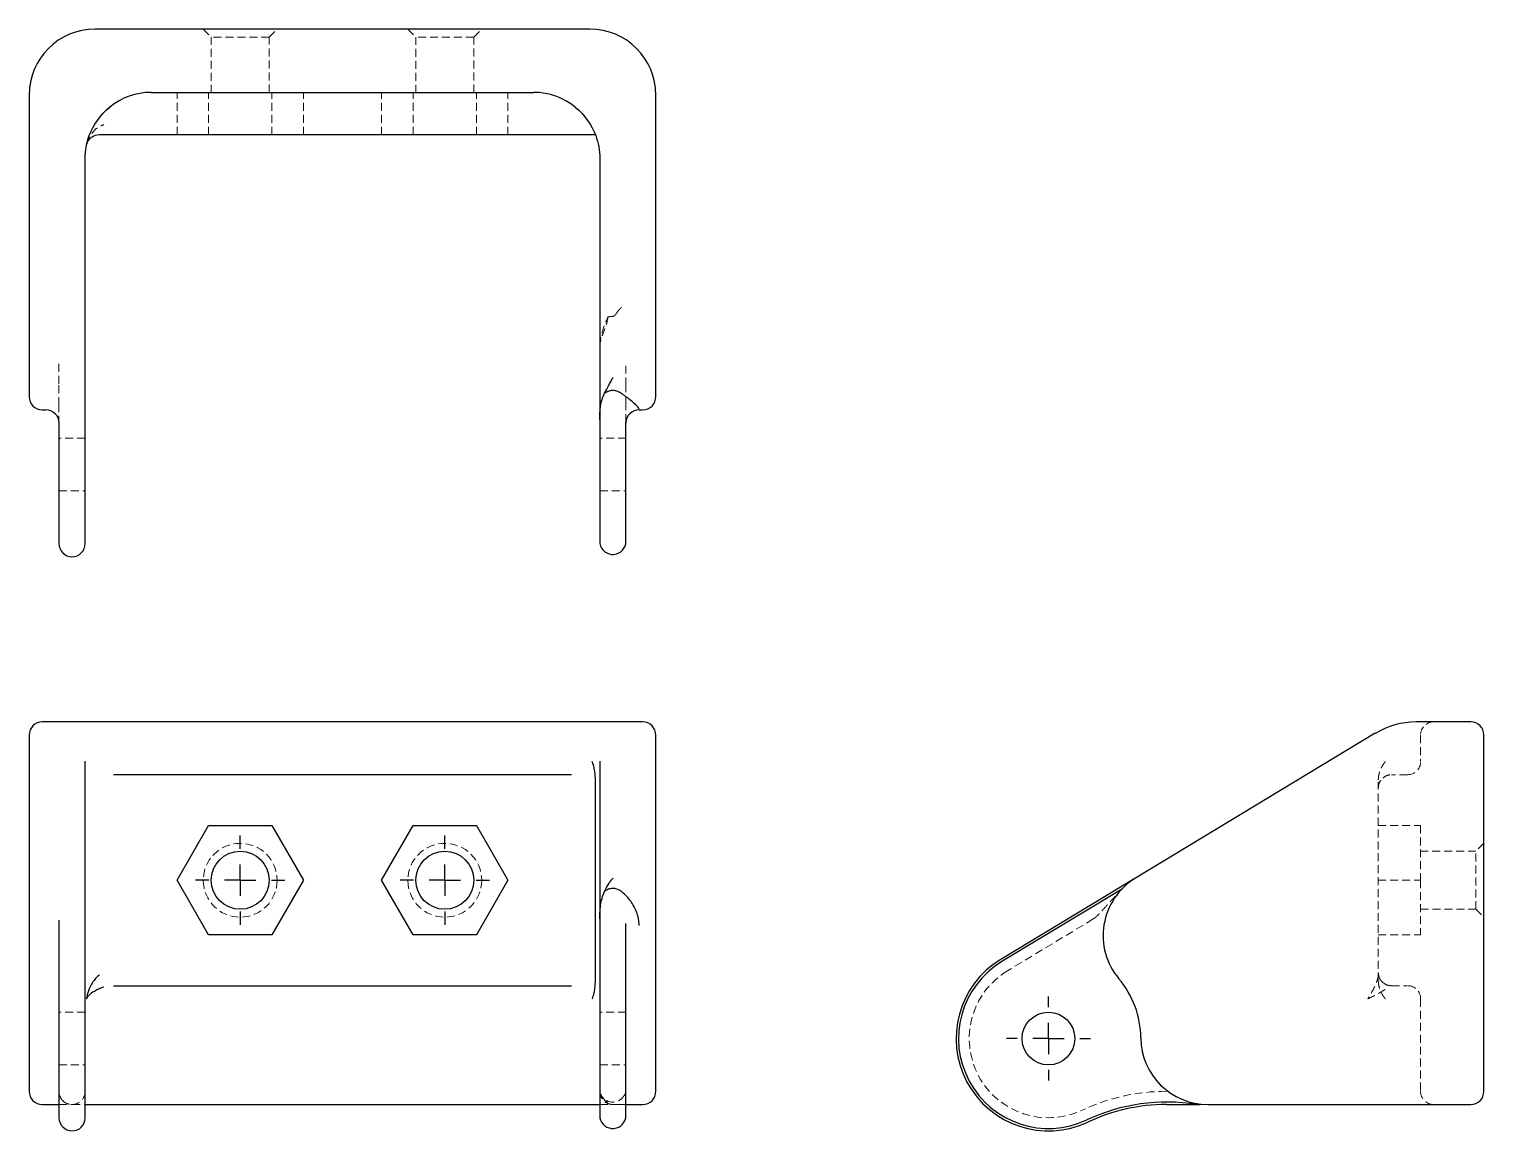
# Model space of a CAD drawing. Header units: millimetres. Extents: x 33 to 265, y 24 to 200.
import ezdxf

# ---------------------------------------------------------------- set-up
doc = ezdxf.new("R2010")
doc.units = ezdxf.units.MM
doc.linetypes.add('HIDDEN', pattern=[1.905, 1.27, -0.635])
doc.layers.add('10', color=7, linetype='Continuous')

# ---------------------------------------------------------------- blocks, each defined once
blk = doc.blocks.new('SW_CENTERMARKSYMBOL_0')
at = {"layer": '10', "color": 0}
for p, q in [((0, 5), (0, 7.13)), ((0, 0), (0, 2.5)), ((-5, 0), (-7.13, 0)), ((0, 0), (-2.5, 0)), ((0, 0), (0, -2.5)), ((0, 0), (2.5, 0)), ((5, 0), (7.13, 0)), ((0, -5), (0, -7.13))]:
    blk.add_line(p, q, dxfattribs=at)
blk = doc.blocks.new('SW_CENTERMARKSYMBOL_1')
at = {"layer": '10', "color": 0}
for p, q in [((0, 5), (0, 7.13)), ((0, 0), (0, 2.5)), ((-5, 0), (-7.13, 0)), ((0, 0), (-2.5, 0)), ((0, 0), (0, -2.5)), ((0, 0), (2.5, 0)), ((5, 0), (7.13, 0)), ((0, -5), (0, -7.13))]:
    blk.add_line(p, q, dxfattribs=at)
blk = doc.blocks.new('SW_CENTERMARKSYMBOL_2')
at = {"layer": '10', "color": 0}
for p, q in [((0, 5), (0, 6.71)), ((0, 0), (0, 2.5)), ((-5, 0), (-6.71, 0)), ((0, 0), (-2.5, 0)), ((0, 0), (0, -2.5)), ((0, 0), (2.5, 0)), ((5, 0), (6.71, 0)), ((0, -5), (0, -6.71))]:
    blk.add_line(p, q, dxfattribs=at)

msp = doc.modelspace()

# ---------------------------------------------------------------- linework, layer by layer
at = {"color": 7, "linetype": 'Continuous', "lineweight": 25}
for p, q in [((122.47, 200.11), (43.53, 200.11)), ((33, 189.58), (33, 189.31)), ((33, 189.31), (33, 183.87)), ((52.47, 190), (113.53, 190)), ((133, 189.31), (133, 189.58)), ((133, 183.87), (133, 189.31)), ((33, 183.87), (33, 145.59)), ((133, 145.59), (133, 183.87)), ((46.46, 183.26), (119.54, 183.26)), ((41.95, 124.1), (41.95, 179.47)), ((124.05, 179.47), (124.05, 137.79)), ((33, 145.59), (33, 141.45)), ((133, 141.45), (133, 145.59)), ((35.11, 139.34), (35.67, 139.34)), ((130.33, 139.34), (130.89, 139.34)), ((37.77, 137.47), (37.77, 124.1)), ((124.05, 137.79), (124.05, 124.1)), ((128.23, 124.3), (128.23, 137.38)), ((37.77, 124.1), (37.77, 118)), ((41.95, 118), (41.95, 124.1)), ((124.05, 124.1), (124.05, 118)), ((128.23, 118.39), (128.23, 124.3)), ((44.55, 89.55), (35.11, 89.55)), ((52.47, 89.55), (44.55, 89.55)), ((113.53, 89.55), (52.47, 89.55)), ((121.45, 89.55), (113.53, 89.55)), ((130.89, 89.55), (121.45, 89.55)), ((254.58, 89.55), (254.31, 89.55)), ((263, 89.55), (254.58, 89.55)), ((33, 87.44), (33, 85.92)), ((33, 85.92), (33, 62.81)), ((133, 85.92), (133, 87.44)), ((133, 62.81), (133, 85.92)), ((247.78, 87.73), (209.51, 64.61)), ((265.11, 30.6), (265.11, 87.44)), ((41.95, 49.83), (41.95, 83.27)), ((124.05, 83.27), (124.05, 58.1)), ((119.54, 81.12), (46.46, 81.12)), ((123.35, 48.26), (123.35, 80.31)), ((56.6, 64.28), (61.64, 73.02)), ((61.64, 73.02), (71.73, 73.02)), ((71.73, 73.02), (76.77, 64.28)), ((89.23, 64.28), (94.27, 73.02)), ((94.27, 73.02), (104.36, 73.02)), ((104.36, 73.02), (109.4, 64.28)), ((33, 62.81), (33, 49.91)), ((61.64, 55.55), (56.6, 64.28)), ((76.77, 64.28), (71.73, 55.55)), ((94.27, 55.55), (89.23, 64.28)), ((109.4, 64.28), (104.36, 55.55)), ((133, 49.91), (133, 62.81)), ((209.43, 64.57), (188.01, 51.63)), ((209.51, 64.61), (209.43, 64.57)), ((207.02, 62.66), (188.21, 51.3)), ((124.05, 58.1), (124.05, 49.83)), ((37.77, 57.91), (37.77, 49.83)), ((128.23, 49.5), (128.23, 57.4)), ((71.73, 55.55), (61.64, 55.55)), ((104.36, 55.55), (94.27, 55.55)), ((33, 49.91), (33, 39.13)), ((37.77, 49.83), (37.77, 26.39)), ((41.95, 26.39), (41.95, 49.83)), ((124.05, 49.83), (124.05, 26.39)), ((128.23, 26.78), (128.23, 49.5)), ((133, 39.13), (133, 49.91)), ((46.46, 47.44), (119.54, 47.44)), ((33, 39.13), (33, 30.6)), ((133, 30.6), (133, 39.13)), ((35.11, 28.49), (37.77, 28.49)), ((41.95, 28.49), (52.47, 28.49)), ((52.47, 28.49), (113.53, 28.49)), ((113.53, 28.49), (124.05, 28.49)), ((128.23, 28.49), (130.89, 28.49)), ((214.46, 28.49), (219.25, 28.49)), ((221.06, 28.49), (254.58, 28.49)), ((254.58, 28.49), (263, 28.49))]:
    msp.add_line(p, q, dxfattribs=at)
at = {"color": 7, "linetype": 'HIDDEN', "lineweight": 18}
for p, q in [((60.79, 200.11), (62.05, 198.84)), ((71.32, 198.84), (72.58, 200.11)), ((93.42, 200.11), (94.68, 198.84)), ((103.95, 198.84), (105.21, 200.11)), ((71.32, 198.84), (62.05, 198.84)), ((62.05, 198.84), (62.05, 190)), ((71.32, 190), (71.32, 198.84)), ((103.95, 198.84), (94.68, 198.84)), ((94.68, 198.84), (94.68, 190)), ((103.95, 190), (103.95, 198.84)), ((56.6, 190), (61.64, 190)), ((56.6, 183.26), (56.6, 190)), ((61.64, 183.26), (61.64, 190)), ((61.64, 190), (71.73, 190)), ((71.73, 183.26), (71.73, 190)), ((71.73, 190), (76.77, 190)), ((76.77, 183.26), (76.77, 190)), ((89.23, 190), (94.27, 190)), ((89.23, 183.26), (89.23, 190)), ((94.27, 190), (104.36, 190)), ((94.27, 183.26), (94.27, 190)), ((104.36, 190), (109.4, 190)), ((104.36, 183.26), (104.36, 190)), ((109.4, 183.26), (109.4, 190)), ((122.69, 184.66), (122.84, 184.39)), ((37.77, 146.68), (37.77, 143.26)), ((128.23, 143.26), (128.23, 146.36)), ((37.77, 143.26), (37.77, 140.27)), ((128.23, 140.27), (128.23, 143.26)), ((37.77, 140.27), (37.77, 137.47)), ((128.23, 137.38), (128.23, 140.27)), ((41.95, 134.84), (37.77, 134.84)), ((128.23, 134.84), (124.05, 134.84)), ((37.77, 126.42), (41.95, 126.42)), ((124.05, 126.42), (128.23, 126.42)), ((255, 87.44), (255, 83.23)), ((248.26, 48.26), (248.26, 80.31)), ((248.26, 79.02), (248.41, 79.78)), ((252.9, 81.12), (250.37, 81.12)), ((248.26, 73.02), (255, 73.02)), ((255, 73.02), (255, 64.28)), ((265.11, 70.18), (263.84, 68.91)), ((263.84, 68.91), (255, 68.91)), ((263.84, 59.65), (263.84, 68.91)), ((248.26, 64.28), (255, 64.28)), ((255, 64.28), (255, 55.55)), ((202.79, 58.1), (189.1, 49.83)), ((255, 59.65), (263.84, 59.65)), ((263.84, 59.65), (265.11, 58.39)), ((248.26, 55.55), (255, 55.55)), ((248.41, 48.79), (248.26, 49.55)), ((250.37, 47.44), (252.9, 47.44)), ((255, 45.34), (255, 30.6)), ((41.95, 43.23), (37.77, 43.23)), ((128.23, 43.23), (124.05, 43.23)), ((37.77, 34.81), (41.95, 34.81)), ((124.05, 34.81), (128.23, 34.81)), ((37.77, 28.49), (39.83, 28.49)), ((39.86, 28.49), (41.95, 28.49)), ((124.05, 28.49), (126.16, 28.49)), ((127.9, 28.49), (128.23, 28.49)), ((221.06, 28.49), (219.75, 28.49))]:
    msp.add_line(p, q, dxfattribs=at)
at = {"color": 7, "linetype": 'HIDDEN', "lineweight": 18, "flags": 128}
for points in [[(45.51, 187.37), (45.82, 187.63), (45.87, 187.67)], [(120.13, 187.67), (120.78, 187.11), (121.35, 186.52)], [(42.16, 181.58), (42.47, 182.74), (42.77, 183.55)]]:
    msp.add_lwpolyline(points, dxfattribs=at)
at = {"color": 7, "linetype": 'HIDDEN', "lineweight": 18}
for centre in [(66.68, 64.28), (99.32, 64.28)]:
    msp.add_circle(centre, 5.89, dxfattribs=at)
at = {"color": 7, "linetype": 'Continuous', "lineweight": 25}
for centre, radius in [((66.68, 64.28), 4.63), ((99.32, 64.28), 4.63), ((195.63, 39.02), 4.21)]:
    msp.add_circle(centre, radius, dxfattribs=at)
for centre, radius, start, end in [((43.53, 189.58), 10.53, 90, 180), ((122.47, 189.58), 10.53, 0, 90), ((52.47, 179.47), 10.53, 90, 128.874), ((113.53, 179.47), 10.53, 51.126, 90), ((35.11, 141.45), 2.11, 180, 270), ((35.67, 137.24), 2.11, 0, 90), ((130.33, 137.24), 2.11, 90, 180), ((130.89, 141.45), 2.11, 270, 0), ((126.12, 118.39), 2.11, 190.6421, 0), ((39.88, 118), 2.11, 180, 269.0145), ((39.84, 118), 2.11, 270, 0), ((35.11, 87.44), 2.11, 90, 180), ((130.89, 87.44), 2.11, 0, 90), ((254.31, 76.91), 12.63, 90, 121.128), ((263, 87.44), 2.11, 0, 90), ((215.04, 55.46), 10.69, 121.128, 220.2734), ((195.63, 39.02), 14.74, 121.128, 295.2088), ((195.63, 39.02), 14.35, 121.128, 295.2088), ((195.63, 39.02), 14.74, 0.3794, 40.2734), ((221.06, 39.19), 10.69, 180.3794, 270), ((35.11, 30.6), 2.11, 180, 270), ((130.89, 30.6), 2.11, 270, 0), ((263, 30.6), 2.11, 270, 0), ((214.46, -0.98), 29.86, 80.7469, 115.2088), ((214.46, -0.98), 29.47, 90, 115.2088), ((39.88, 26.39), 2.11, 180, 269.0145), ((39.84, 26.39), 2.11, 270, 0), ((126.12, 26.78), 2.11, 190.6421, 0)]:
    msp.add_arc(centre, radius, start, end, dxfattribs=at)
at = {"color": 7, "linetype": 'HIDDEN', "lineweight": 18}
for centre, radius, start, end in [((52.47, 179.47), 10.53, 132.5336, 143.5695), ((257.11, 87.44), 2.11, 90, 180), ((252.9, 83.23), 2.11, 270, 0), ((195.63, 39.02), 12.63, 121.128, 295.2088), ((252.9, 45.34), 2.11, 0, 90), ((39.84, 30.6), 2.11, 270, 0), ((126.12, 30.99), 2.11, 190.6421, 319.0779), ((214.46, -0.98), 31.58, 90, 115.2088), ((257.11, 30.6), 2.11, 180, 270), ((39.88, 30.6), 2.11, 214.3677, 269.0145)]:
    msp.add_arc(centre, radius, start, end, dxfattribs=at)
at = {"color": 7, "linetype": 'Continuous', "lineweight": 25}
for points in [[(42.6, 183.13), (43.2, 184.73), (44.35, 186.44), (45.87, 187.67)], [(120.13, 187.67), (121.65, 186.44), (122.8, 184.73), (123.4, 183.13)], [(41.95, 179.47), (41.95, 180.72), (42.17, 181.97), (42.6, 183.13)], [(44.22, 183.26), (44.94, 183.26), (45.7, 183.26), (46.46, 183.26)], [(123.4, 183.13), (123.83, 181.97), (124.05, 180.72), (124.05, 179.47)]]:
    msp.add_open_spline(points, degree=3, dxfattribs=at)
at = {"color": 7, "linetype": 'HIDDEN', "lineweight": 18}
for points, knots in [([(42.21, 181.72), (42.32, 182.1), (42.51, 182.77), (43.15, 183.7), (43.91, 184.45), (44.62, 184.74), (44.92, 184.87)], [0, 0, 0, 0, 0.27617, 0.491528, 0.783208, 1, 1, 1, 1]), ([(126.69, 154.74), (126.72, 154.78), (126.78, 154.87), (126.87, 154.99), (126.97, 155.12), (127.1, 155.27), (127.3, 155.49), (127.56, 155.75), (127.79, 155.95), (127.9, 156.06)], [0, 0, 0, 0, 0.090087, 0.172809, 0.248842, 0.373798, 0.499211, 0.732535, 1, 1, 1, 1]), ([(125.34, 154.18), (125.32, 153.76), (125.21, 153.36), (124.96, 152.58), (124.81, 152.2), (124.54, 151.46), (124.41, 151.1), (124.19, 150.39), (124.1, 150.04), (124.05, 149.69)], [0, 0, 0, 0, 0.25, 0.25, 0.5, 0.5, 0.75, 0.75, 1, 1, 1, 1]), ([(124.05, 149.69), (124.05, 150.04), (124.1, 150.4), (124.25, 151.13), (124.35, 151.5), (124.71, 152.64), (125.01, 153.4), (125.34, 154.18)], [0, 0, 0, 0, 0.25, 0.25, 0.5, 0.5, 1, 1, 1, 1]), ([(125.34, 154.18), (125.47, 154.2), (125.6, 154.21), (125.88, 154.24), (126.02, 154.25), (126.16, 154.27)], [0, 0, 0, 0, 0.5, 0.5, 1, 1, 1, 1]), ([(126.16, 154.27), (126.22, 154.27), (126.28, 154.3), (126.38, 154.36), (126.43, 154.4), (126.56, 154.53), (126.63, 154.63), (126.69, 154.74)], [0, 0, 0, 0, 0.25, 0.25, 0.5, 0.5, 1, 1, 1, 1]), ([(248.26, 80.31), (248.26, 80.34), (248.26, 80.41), (248.27, 80.55), (248.29, 80.78), (248.34, 81.12), (248.44, 81.51), (248.58, 81.9), (248.75, 82.28), (248.96, 82.63), (249.16, 82.95), (249.31, 83.14), (249.39, 83.23)], [0, 0, 0, 0, 0.030906, 0.062136, 0.124551, 0.24937, 0.377749, 0.49944, 0.637202, 0.765355, 0.885574, 1, 1, 1, 1]), ([(248.26, 79.08), (248.27, 79.22), (248.3, 79.52), (248.47, 79.97), (248.74, 80.39), (249, 80.61), (249.14, 80.73)], [0, 0, 0, 0, 0.242903, 0.490152, 0.742198, 1, 1, 1, 1]), ([(248.96, 80.56), (249.15, 80.71), (249.56, 81.05), (250.09, 81.1), (250.37, 81.12)], [0, 0, 0, 0, 0.470525, 1, 1, 1, 1]), ([(207.43, 62.97), (207.43, 62.98), (207.43, 62.98), (207.37, 62.92), (207.25, 62.79), (207.09, 62.62), (206.99, 62.5)], [0, 0, 0, 0, 0.103485, 0.291638, 0.500587, 1, 1, 1, 1]), ([(202.79, 58.1), (202.9, 58.16), (203, 58.25), (203.19, 58.41), (203.28, 58.5), (203.56, 58.77), (203.74, 58.96), (204.27, 59.51), (204.61, 59.89), (205.3, 60.64), (205.65, 61.02), (206.33, 61.77), (206.66, 62.14), (206.99, 62.5)], [0, 0, 0, 0, 0.0625, 0.0625, 0.125, 0.125, 0.25, 0.25, 0.5, 0.5, 0.75, 0.75, 1, 1, 1, 1]), ([(248.26, 49.18), (248.26, 49.02), (248.2, 48.63), (247.76, 47.4), (247.11, 46.23), (246.59, 45.35), (246.58, 45.34), (246.58, 45.34)], [-0.164671, -0.164671, -0.164671, -0.164671, -0.1318677, -0.0990645, -0.0006547, -0.0006547, 0, 0, 0, 0]), ([(249.15, 47.83), (249.01, 47.94), (248.74, 48.16), (248.47, 48.59), (248.3, 49.04), (248.27, 49.34), (248.26, 49.49)], [0, 0, 0, 0, 0.25792, 0.509997, 0.757213, 1, 1, 1, 1]), ([(246.58, 45.34), (246.58, 45.34), (246.59, 45.34), (247.47, 45.78), (248.58, 46.37), (249.53, 46.98), (249.78, 47.18), (249.87, 47.26)], [-0.164671, -0.164671, -0.164671, -0.164671, -0.1640163, -0.1640163, -0.0656065, -0.0328033, 0, 0, 0, 0]), ([(249.39, 45.34), (249.34, 45.4), (249.24, 45.52), (249.1, 45.72), (248.96, 45.93), (248.82, 46.16), (248.69, 46.41), (248.56, 46.71), (248.44, 47.06), (248.34, 47.45), (248.29, 47.78), (248.27, 48.02), (248.26, 48.15), (248.26, 48.22), (248.26, 48.25)], [0, 0, 0, 0, 0.075676, 0.153493, 0.234233, 0.318598, 0.407211, 0.500634, 0.621991, 0.750484, 0.875454, 0.937951, 0.969205, 1, 1, 1, 1]), ([(250.37, 47.44), (250.09, 47.47), (249.56, 47.52), (249.15, 47.85), (248.96, 48.01)], [0, 0, 0, 0, 0.529769, 1, 1, 1, 1]), ([(124.13, 30.3), (124.13, 30.31), (124.08, 30.39), (124.07, 30.5), (124.05, 30.6)], [0, 0, 0, 0, 0.075991, 1, 1, 1, 1]), ([(124.05, 30.6), (124.05, 30.34), (124.1, 30.11), (124.25, 29.69), (124.35, 29.5), (124.71, 29.02), (125.01, 28.8), (125.34, 28.66)], [0, 0, 0, 0, 0.25, 0.25, 0.5, 0.5, 1, 1, 1, 1]), ([(125.34, 28.66), (125.31, 28.7), (125.26, 28.8), (124.96, 29.06), (124.51, 29.48), (124.28, 30), (124.16, 30.25)], [0, 0, 0, 0, 0.156371, 0.316852, 0.671677, 1, 1, 1, 1]), ([(128.23, 30.84), (128.21, 30.66), (128.17, 30.28), (127.95, 29.9), (127.77, 29.7), (127.7, 29.62)], [0, 0, 0, 0, 0.333718, 0.730895, 1, 1, 1, 1]), ([(213.23, 31.91), (213.4, 31.73), (213.6, 31.51), (213.82, 31.32), (213.86, 31.29)], [0, 0, 0, 0, 0.8308577, 1, 1, 1, 1]), ([(39.46, 28.54), (39.36, 28.56), (39.1, 28.62), (38.77, 28.77), (38.44, 29), (38.16, 29.27), (38.05, 29.48), (38, 29.59)], [0, 0, 0, 0, 0.1367066, 0.3489176, 0.532268, 0.7491669, 1, 1, 1, 1]), ([(125.34, 28.66), (125.47, 28.61), (125.6, 28.56), (125.88, 28.51), (126.02, 28.49), (126.16, 28.49)], [0, 0, 0, 0, 0.5, 0.5, 1, 1, 1, 1]), ([(126.16, 28.49), (126.22, 28.49), (126.28, 28.49), (126.38, 28.49), (126.43, 28.49), (126.56, 28.49), (126.63, 28.49), (126.69, 28.49)], [0, 0, 0, 0, 0.25, 0.25, 0.5, 0.5, 1, 1, 1, 1]), ([(126.69, 28.49), (126.72, 28.49), (126.78, 28.49), (126.87, 28.49), (126.97, 28.49), (127.1, 28.49), (127.3, 28.49), (127.56, 28.49), (127.79, 28.49), (127.9, 28.49)], [0, 0, 0, 0, 0.090087, 0.172809, 0.248842, 0.373798, 0.499211, 0.732535, 1, 1, 1, 1]), ([(219.18, 28.66), (219.2, 28.61), (219.21, 28.56), (219.24, 28.51), (219.25, 28.49), (219.27, 28.49)], [0, 0, 0, 0, 0.5, 0.5, 1, 1, 1, 1])]:
    msp.add_open_spline(points, degree=3, knots=knots, dxfattribs=at)
at = {"color": 7, "linetype": 'Continuous', "lineweight": 25}
for points, knots in [([(42.16, 181.58), (42.16, 181.58), (42.16, 181.59), (42.24, 181.94), (42.48, 182.44), (43.19, 183.06), (43.79, 183.26), (44.22, 183.26)], [-0.1640163, -0.1640163, -0.1640163, -0.1640163, -0.1633617, -0.1633617, -0.0977552, -0.0649519, 0.0006547, 0.0006547, 0.0006547, 0.0006547]), ([(119.54, 183.26), (120.23, 183.26), (121.26, 183.26), (122.21, 183.26), (122.81, 183.26), (123.09, 183.26), (123.35, 183.26)], [0, 0, 0, 0, 0.5, 0.75, 0.75, 1, 1, 1, 1]), ([(124.79, 141.99), (124.99, 142.36), (125.21, 142.75), (125.56, 143.38), (125.68, 143.6), (125.86, 143.93), (125.92, 144.05), (126.04, 144.27), (126.1, 144.39), (126.16, 144.51)], [0, 0, 0, 0, 0.5, 0.5, 0.75, 0.75, 0.875, 0.875, 1, 1, 1, 1]), ([(124.05, 137.79), (124.05, 137.9), (124.05, 138), (124.05, 138.19), (124.05, 138.28), (124.06, 138.56), (124.07, 138.74), (124.1, 139.27), (124.13, 139.61), (124.24, 140.3), (124.31, 140.65), (124.5, 141.33), (124.62, 141.66), (124.79, 141.99)], [0, 0, 0, 0, 0.0625, 0.0625, 0.125, 0.125, 0.25, 0.25, 0.5, 0.5, 0.75, 0.75, 1, 1, 1, 1]), ([(130.33, 139.46), (130.33, 139.57), (130.03, 139.93), (129.21, 140.66), (128.37, 141.35), (127.75, 141.81), (127.17, 142.16), (126.65, 142.39), (126, 142.47), (125.56, 142.36), (125.34, 142.27), (125.25, 142.23), (125.11, 142.17), (124.95, 142.08), (124.83, 142.01), (124.79, 141.99)], [0.163782, 0.163782, 0.163782, 0.163782, 0.2249375, 0.286093, 0.3166707, 0.3472485, 0.3625374, 0.3778262, 0.3931151, 0.408404, 0.4103151, 0.4122262, 0.4160484, 0.4236929, 0.4280886, 0.4280886, 0.4280886, 0.4280886]), ([(123.35, 80.31), (123.35, 80.34), (123.35, 80.41), (123.34, 80.55), (123.34, 80.78), (123.32, 81.12), (123.28, 81.51), (123.22, 81.9), (123.14, 82.28), (123.05, 82.63), (122.95, 82.95), (122.87, 83.14), (122.84, 83.23)], [0, 0, 0, 0, 0.030906, 0.062136, 0.124551, 0.24937, 0.377749, 0.49944, 0.637202, 0.765355, 0.885574, 1, 1, 1, 1]), ([(124.79, 62.5), (124.99, 62.93), (125.21, 63.31), (125.56, 63.84), (125.68, 64.01), (125.86, 64.24), (125.92, 64.32), (126.04, 64.47), (126.1, 64.54), (126.16, 64.61)], [0, 0, 0, 0, 0.5, 0.5, 0.75, 0.75, 0.875, 0.875, 1, 1, 1, 1]), ([(130.33, 57.08), (130.33, 57.79), (130.03, 59.17), (129.21, 60.68), (128.37, 61.72), (127.75, 62.3), (127.17, 62.7), (126.65, 62.94), (126, 63.02), (125.56, 62.9), (125.34, 62.81), (125.25, 62.77), (125.11, 62.7), (124.95, 62.61), (124.83, 62.53), (124.79, 62.5)], [0.163782, 0.163782, 0.163782, 0.163782, 0.2249375, 0.286093, 0.3166707, 0.3472485, 0.3625374, 0.3778262, 0.3931151, 0.408404, 0.4103151, 0.4122262, 0.4160484, 0.4236929, 0.4280886, 0.4280886, 0.4280886, 0.4280886]), ([(207.43, 62.98), (207.38, 62.93), (207.26, 62.81), (207.11, 62.72), (207.03, 62.66)], [0, 0, 0, 0, 0.44011, 1, 1, 1, 1]), ([(124.05, 58.1), (124.05, 58.16), (124.05, 58.25), (124.05, 58.41), (124.05, 58.5), (124.06, 58.77), (124.07, 58.96), (124.1, 59.51), (124.13, 59.89), (124.24, 60.64), (124.31, 61.02), (124.5, 61.77), (124.62, 62.14), (124.79, 62.5)], [0, 0, 0, 0, 0.0625, 0.0625, 0.125, 0.125, 0.25, 0.25, 0.5, 0.5, 0.75, 0.75, 1, 1, 1, 1]), ([(44.22, 49.18), (44.01, 49.02), (43.59, 48.63), (42.69, 47.4), (42.27, 46.23), (42.16, 45.35), (42.16, 45.34), (42.16, 45.34)], [-0.164671, -0.164671, -0.164671, -0.164671, -0.1318677, -0.0990645, -0.0006547, -0.0006547, 0, 0, 0, 0]), ([(42.16, 45.34), (42.16, 45.34), (42.16, 45.34), (42.34, 45.78), (42.92, 46.37), (44.1, 46.98), (44.64, 47.18), (44.92, 47.26)], [-0.164671, -0.164671, -0.164671, -0.164671, -0.1640163, -0.1640163, -0.0656065, -0.0328033, 0, 0, 0, 0]), ([(122.84, 45.34), (122.86, 45.4), (122.91, 45.52), (122.98, 45.72), (123.05, 45.93), (123.11, 46.16), (123.17, 46.41), (123.22, 46.71), (123.28, 47.06), (123.32, 47.45), (123.34, 47.78), (123.34, 48.02), (123.35, 48.15), (123.35, 48.22), (123.35, 48.25)], [0, 0, 0, 0, 0.075676, 0.153493, 0.234233, 0.318598, 0.407211, 0.500634, 0.621991, 0.750484, 0.875454, 0.937951, 0.969205, 1, 1, 1, 1]), ([(219.27, 28.49), (219.27, 28.49), (219.3, 28.49), (219.36, 28.49), (219.4, 28.49), (219.53, 28.49), (219.63, 28.49), (219.74, 28.49)], [0, 0, 0, 0, 0.25, 0.25, 0.5, 0.5, 1, 1, 1, 1])]:
    msp.add_open_spline(points, degree=3, knots=knots, dxfattribs=at)
at = {"color": 7, "linetype": 'HIDDEN', "lineweight": 18}
for points in [[(38.14, 29.41), (37.94, 29.71), (37.77, 30.06), (37.77, 30.48)], [(214.46, 30.6), (214.54, 30.6), (214.62, 30.6), (214.69, 30.6)]]:
    msp.add_open_spline(points, degree=3, dxfattribs=at)

# ---------------------------------------------------------------- block references
at = {"layer": '10'}
for name, p in [('SW_CENTERMARKSYMBOL_0', (66.68, 64.28)), ('SW_CENTERMARKSYMBOL_1', (99.32, 64.28)), ('SW_CENTERMARKSYMBOL_2', (195.63, 39.02))]:
    msp.add_blockref(name, p, dxfattribs=at)

doc.saveas('drawing.dxf')
